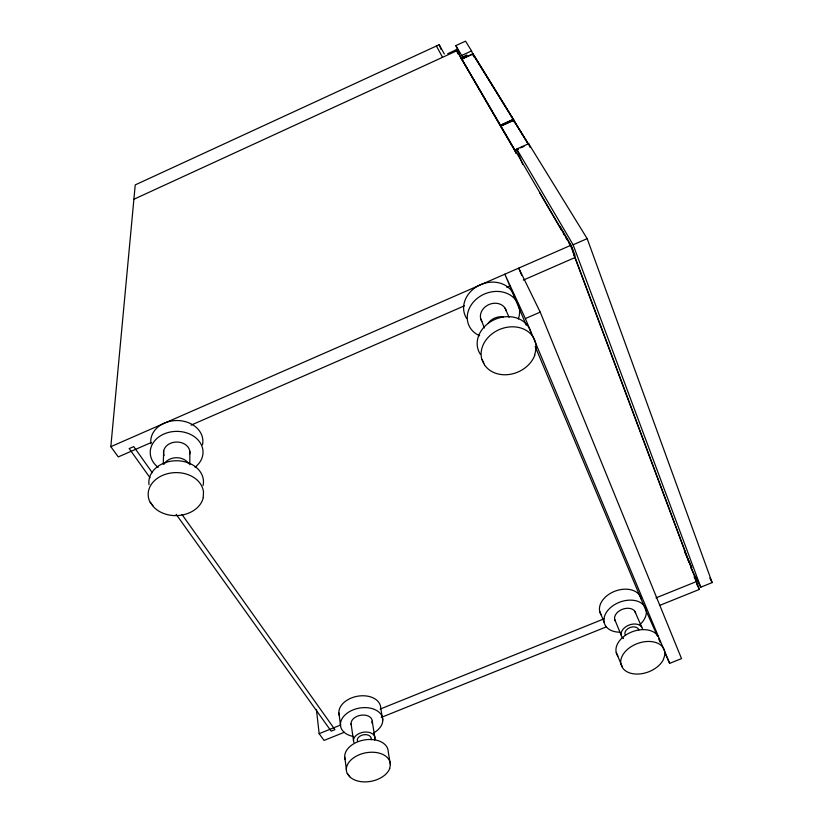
<?xml version="1.0" encoding="UTF-8"?>
<svg xmlns="http://www.w3.org/2000/svg" width="823" height="823" viewBox="0 0 823 823"><rect width="100%" height="100%" fill="white"/><g stroke="black" fill="none" stroke-linecap="round" stroke-linejoin="round"><path stroke-width="1.23" d="M189.815 464.738L189.825 451.416M163.263 464.306L163.684 450.932M203.219 497.493L203.487 491.907A27.694 21.439 -1.6 0 0 169.435 473.266A27.694 21.439 -1.6 0 0 150.167 502.339M462.865 58.67L472.793 53.876L513.49 119.551L500.075 125.528L513.213 119.356L514.848 122.668L513.655 120.076L500.528 126.176L513.994 120.323M517.492 149.817L514.797 150.671L517.43 149.673M151.226 442.527L118.265 456.919L110.827 446.673L135.229 184.897L439.194 44.72L444.327 54.009M500.343 125.569L461.693 58.978L473.153 53.937L513.48 119.479L514.282 122.092M345.125 759.444A22.005 14.423 -10.9 0 1 364.208 739.97A22.005 14.423 -10.9 0 1 388.24 751.78L390.38 764.588L389.691 768.435M534.683 355.186L536.03 348.973A28.167 23.095 -22.7 0 0 506.361 327.4A28.167 23.095 -22.7 0 0 481.825 359.394M513.459 119.623L500.219 125.59M528.778 144.745L513.573 120.333M472.865 54.092L513.367 119.695M516.031 153.273L514.941 150.66L518.49 149.045M464.306 56.54L462.382 58.124L462.598 59.451L462.012 59.719L461.662 58.845C461.569 56.396 470.766 54.04 465.427 55.707M461.086 58.742L455.88 45.594L465.53 41.15L471.548 50.923L473.873 56.9M447.733 53.69L456.312 49.74L571.378 246.571L573.456 252.136M133.892 199.259L456.878 50.728L458.298 54.308M455.88 45.594L461.693 55.46L471.548 50.923M522.739 164.59L516.751 149.025L528.675 143.675L587.169 238.639L712.173 582.591L700.785 587.18L690.836 567.829M515.054 150.342L518.439 148.932M520.62 147.842L524.004 146.432M110.827 446.673L570.586 245.408L699.406 589.412L660.087 605.234M516.751 149.025L573.106 244.791L587.169 238.639M191.039 425.152L464.429 305.806M506.783 287.32L510.353 285.766M523.274 280.129L575.112 257.496L573.826 255.284M526.226 325.157L504.838 274.182L525.362 318.563L540.207 312.133L681.537 658.626L669.644 663.348L664.943 652.855M344.323 732.275L324.067 740.422L319.159 733.674L340.794 724.95M380.123 709.097L604.175 618.773M656.003 597.879L696.474 581.563L694.128 576.995M381.255 717.419L606.469 626.807M528.613 144.385L513.634 120.096L528.407 144.344M473.06 53.876L474.141 56.448M472.927 53.845L473.925 56.427M514.941 150.66L500.538 126.238M349.065 775.873L347.368 773.538L349.703 776.768M152.852 505.806L150.3 502.297L153.819 507.143A27.612 21.377 -1.6 0 0 182.459 514.961A27.612 21.377 -1.6 0 0 203.312 497.504M622.301 667.083L616.273 652.454M483.78 363.324L481.959 359.353L484.469 364.836M150.053 477.782L129.18 448.586L133.738 446.601L152.296 472.711M176.132 514.282L331.155 731.163L334.93 729.641L181.986 514.488M539.693 192.798L561.368 229.936M563.282 233.218L564.557 235.399M565.833 237.59L567.109 239.771M569.022 243.052L570.298 245.233M499.427 124.16L461.58 59.05M514.817 150.537L500.682 126.156M573.22 252.466L574.927 255.397L571.275 245.655L559.928 226.243L560.7 228.3M436.406 46.006L442.558 57.312M709.776 578.055L712.173 582.591M684.325 550.464L685.497 552.727M685.014 552.83L691.773 567.705L690.024 564.321M687.647 559.321L690.518 564.897L689.129 561.173M696.495 583.713L699.406 589.412M540.207 312.133L518.737 268.103L521.659 275.221M515.095 150.434L516.196 153.212M621.108 664.47L622.754 668.081A22.777 15.102 -20.2 0 0 643.247 673.42A22.777 15.102 -20.2 0 0 663.317 659.727L664.696 655.489A22.849 15.153 -20.2 0 0 642.413 642.105A22.849 15.153 -20.2 0 0 620.995 664.5M657.618 636.518L646.106 610.861L535.176 346.504M658.667 638.854L660.231 642.351M505.085 308.255L509.067 317.287M634.842 611.355L641.714 627.085M525.362 318.563L669.644 663.348M614.709 619.462L621.252 635.284M439.194 44.72L441.118 49.493M599.792 611.51L604.257 622.61M480.755 318.83L484.418 327.986M456.312 49.74L457.722 53.32M461.693 55.46L462.629 57.847M528.675 143.675L530.033 147.276M573.106 244.791L700.785 587.18M574.691 256.961L688.038 559.517M382.757 719.96L380.73 708.119A21.172 14.32 -10.8 0 0 357.573 696.217A21.172 14.32 -10.8 0 0 339.271 715.382M372.212 721.185L374.959 738.149M351.071 723.623L353.499 740.659M338.881 712.893L340.465 724.847M344.734 756.944L346.452 769.865M316.423 709.477L319.159 733.674M164.034 455.479A13.199 10.462 -0.8 0 1 175.937 442.044A13.199 10.462 -0.8 0 1 189.722 454.152M158.181 467.371A26.398 20.935 -0.8 0 1 157.872 437.671A26.398 20.935 -0.8 0 1 195.329 437.425A26.398 20.935 -0.8 0 1 195.154 467.125M150.918 443.762A26.058 20.791 -0.6 0 1 177.573 420.532A26.058 20.791 -0.6 0 1 202.489 444.78M149.014 484.726A27.324 21.295 -1.4 0 1 176.945 460.746A27.324 21.295 -1.4 0 1 203.065 485.447M164.178 464.069A13.446 10.565 -1.1 0 1 176.276 457.711A13.446 10.565 -1.1 0 1 188.59 463.616M357.521 741.42A7.057 4.681 -10.9 0 1 364.116 734.682A7.057 4.681 -10.9 0 1 371.008 739.836M353.911 742.5A10.864 7.191 -10.9 0 1 364.044 732.12A10.864 7.191 -10.9 0 1 374.64 740.062M351.483 725.464A10.699 7.17 -10.8 0 1 361.451 715.146A10.699 7.17 -10.8 0 1 371.914 723.088M353.54 736.492A21.398 14.351 -10.8 0 1 343.911 716.123A21.398 14.351 -10.8 0 1 376.43 710.372A21.398 14.351 -10.8 0 1 373.642 732.954M347.255 773.569A22.252 14.444 -11 0 1 365.114 752.942A22.252 14.444 -11 0 1 390.349 764.588M389.752 768.435A22.18 14.402 -11 0 1 371.687 781.192A22.18 14.402 -11 0 1 349.734 776.758M625.47 635.356A7.242 4.897 -20.4 0 1 629.904 627.589A7.242 4.897 -20.4 0 1 638.792 630.017M623.515 638.566A11.141 7.541 -20.4 0 1 627.517 625.747A11.141 7.541 -20.4 0 1 642.526 628.895M615.481 621.272A10.977 7.51 -20.5 0 1 622.147 609.39A10.977 7.51 -20.5 0 1 635.644 613.156M619.75 632.187A21.954 15.02 -20.5 0 1 605.893 613.186A21.954 15.02 -20.5 0 1 637.383 601.191A21.954 15.02 -20.5 0 1 639.996 624.482M601.356 615.11A21.717 14.979 -20.5 0 1 614.442 591.387A21.717 14.979 -20.5 0 1 641.21 599.021M617.857 656.075A22.591 15.112 -20.3 0 1 628.998 633.175A22.591 15.112 -20.3 0 1 657.834 635.829M481.918 321.536A13.415 11.234 -23.2 0 1 488.985 304.531A13.415 11.234 -23.2 0 1 506.279 310.95M479.644 335.743A26.82 22.478 -23.2 0 1 470.149 306.722A26.82 22.478 -23.2 0 1 503.563 292.247A26.82 22.478 -23.2 0 1 518.315 318.995M466.703 318.511A26.47 22.303 -23.4 0 1 480.529 284.686A26.47 22.303 -23.4 0 1 514.745 297.607M480.344 354.26A27.776 22.921 -22.8 0 1 495.096 319.345A27.776 22.921 -22.8 0 1 530.825 332.482M534.765 355.197A28.085 23.013 -22.7 0 1 510.96 374.187A28.085 23.013 -22.7 0 1 484.5 364.826M487.967 323.552A13.662 11.357 -23 0 1 503.254 316.917"/></g></svg>
